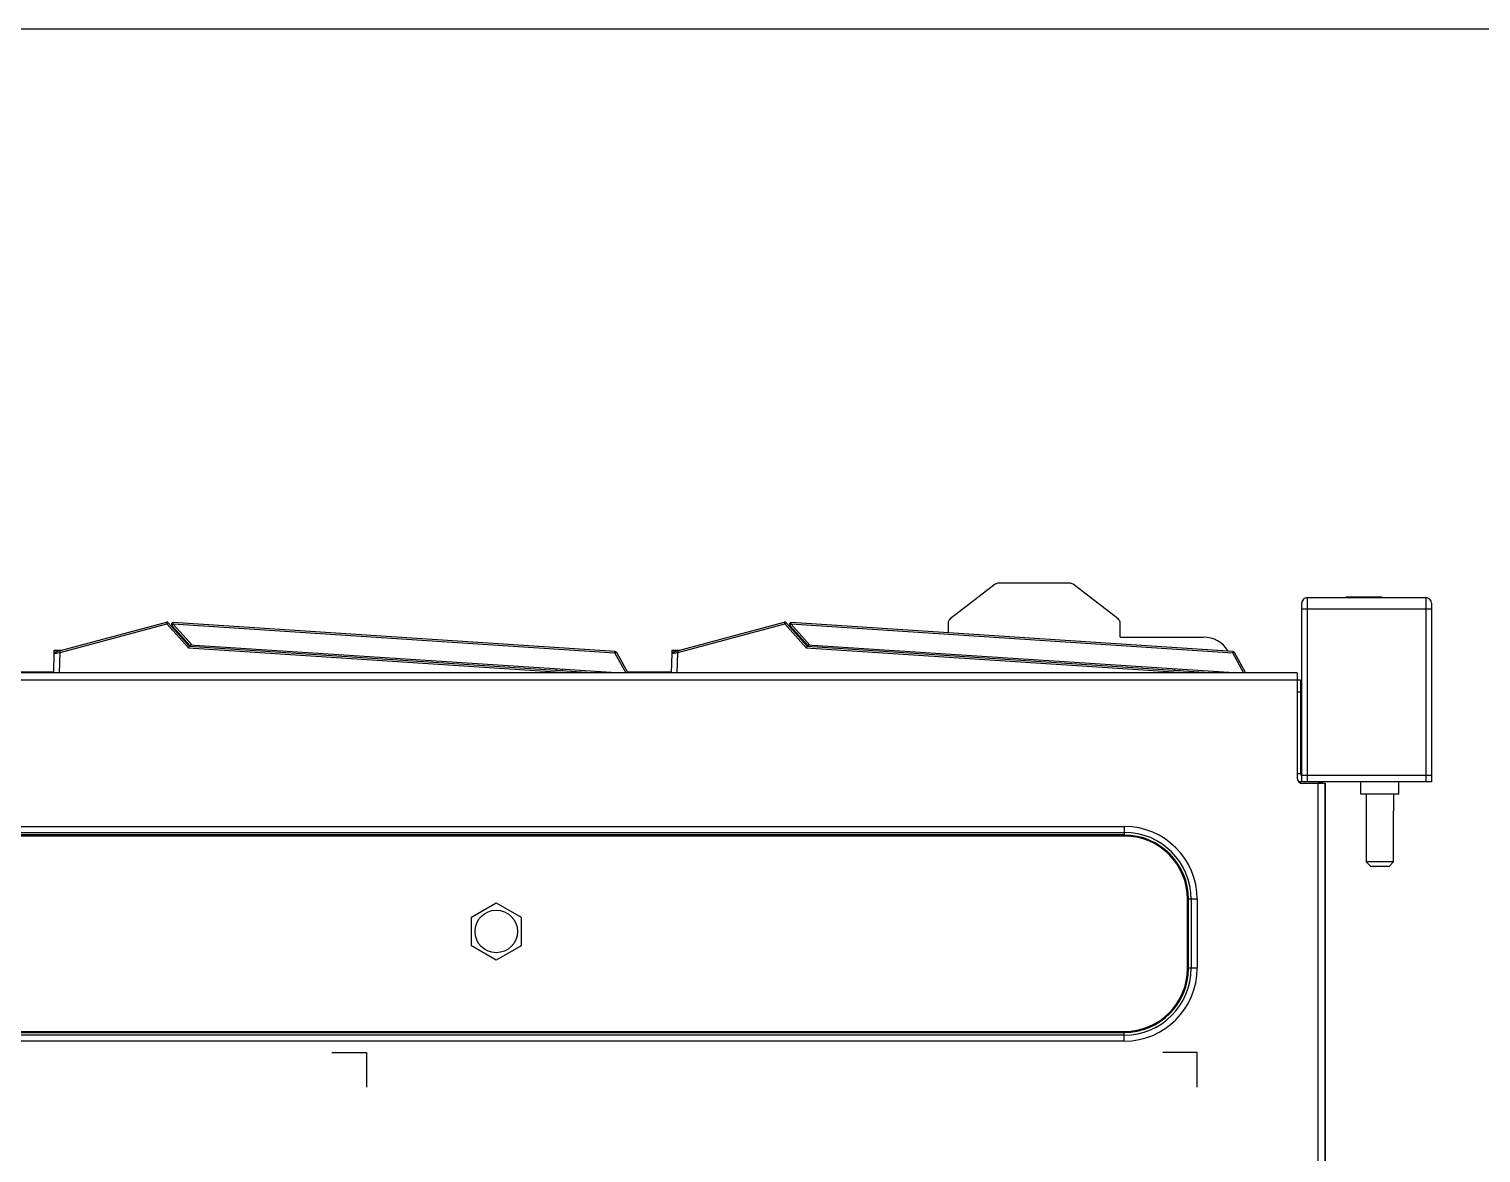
# Model space of a CAD drawing. Extents: x 539033 to 804858, y 468425 to 1263560.
# Drawn here: x 751685.9 to 751938.7, y 486543.6 to 486739.3 of the extents above; entities that cross this region are included whole.
import ezdxf

# ---------------------------------------------------------------- set-up
doc = ezdxf.new("R2010")
doc.units = 0
doc.header["$LTSCALE"] = 1000
doc.header["$MEASUREMENT"] = 0
doc.layers.get('0').update_dxf_attribs({"linetype": 'CONTINUOUS'})
for name, color, linetype in [('00_COMPONENTS', 7, 'CONTINUOUS'), ('02___PRT_ALL_AXES', 7, 'CONTINUOUS'), ('03___PRT_ALL_CURVES', 7, 'CONTINUOUS'), ('09_ALL_ROUNDS', 7, 'CONTINUOUS'), ('20_ALL_FEATURES', 7, 'CONTINUOUS'), ('7_ALL_FEATURES', 7, 'CONTINUOUS')]:
    doc.layers.add(name, color=color, linetype=linetype)

# ---------------------------------------------------------------- blocks, each defined once
blk = doc.blocks.new('8')
at = {"color": 7, "linetype": 'Continuous'}
for p, q in [((83045.07, 45331.07), (83045.07, 46043.17)), ((83045.17, 45331.17), (83045.17, 46043.17)), ((83046.37, 45331.17), (83046.37, 46043.17)), ((83080.07, 45376), (83456.07, 45376)), ((83080.07, 45376), (83080.07, 45374.32)), ((83080.07, 45374.96), (83456.07, 45374.96)), ((83456.07, 45374.5), (83080.07, 45374.5)), ((83456.07, 45374.32), (83080.07, 45374.32)), ((83067.38, 45363.31), (83069.05, 45363.31)), ((83067.38, 45351.31), (83067.38, 45363.31)), ((83068.42, 45351.31), (83068.42, 45363.31)), ((83068.88, 45363.31), (83068.88, 45351.31)), ((83069.05, 45363.31), (83069.05, 45351.31)), ((83185.14, 45359.39), (83189.45, 45361.88)), ((83189.45, 45361.88), (83193.76, 45359.39)), ((83185.14, 45354.41), (83185.14, 45359.39)), ((83193.76, 45359.39), (83193.76, 45354.41)), ((83189.45, 45351.92), (83185.14, 45354.41)), ((83193.76, 45354.41), (83189.45, 45351.92)), ((83067.38, 45351.31), (83069.05, 45351.31)), ((83033.96, 45345.57), (83033.16, 45344.77)), ((83033.16, 45344.77), (83037.96, 45344.77)), ((83033.16, 45344.77), (83033.16, 45335.91)), ((83033.96, 45345.57), (83037.16, 45345.57)), ((83037.16, 45345.57), (83037.96, 45344.77)), ((83037.96, 45335.91), (83037.96, 45344.77)), ((83080.07, 45340.29), (83456.07, 45340.29)), ((83080.07, 45338.61), (83080.07, 45340.29)), ((83080.07, 45340.11), (83456.07, 45340.11)), ((83456.07, 45339.65), (83080.07, 45339.65)), ((83456.07, 45338.61), (83080.07, 45338.61)), ((83045.07, 45332.07), (83045.17, 45332.07)), ((83026.57, 45330.87), (83049.68, 45330.87)), ((83026.57, 45299.77), (83026.57, 45330.87)), ((83027.57, 45298.77), (83027.57, 45330.87)), ((83045.17, 45331.57), (83045.07, 45331.57)), ((83045.61, 45331.07), (83045.07, 45331.07)), ((83045.17, 45331.17), (83048.97, 45331.17)), ((83046.27, 45330.87), (83046.27, 45331.17)), ((83048.17, 45330.87), (83048.17, 45298.77)), ((83049.17, 45330.87), (83049.17, 45299.77)), ((83049.37, 45329.47), (83049.97, 45329.47)), ((83049.97, 45311.87), (83049.97, 45330.17)), ((83049.97, 45315.17), (83049.37, 45315.17)), ((83049.37, 45313.17), (83486.17, 45313.17)), ((83049.97, 45311.87), (83486.17, 45311.87)), ((83166.63, 45311.72), (83158.93, 45311.72)), ((83274.23, 45311.72), (83266.53, 45311.72)), ((83026.57, 45300.77), (83049.17, 45300.77)), ((83048.17, 45298.77), (83027.57, 45298.77))]:
    blk.add_line(p, q, dxfattribs=at)
at = {"color": 3, "linetype": 'Continuous'}
for p, q in [((83049.17, 45329.67), (83026.57, 45329.67)), ((83049.37, 45313.17), (83049.37, 45329.47))]:
    blk.add_line(p, q, dxfattribs=at)
at = {"color": 7, "linetype": 'Continuous'}
for centre, radius, start, end in [((83080.07, 45363.31), 12.69, 90, 180), ((83080.07, 45363.31), 11.65, 90, 180), ((83080.07, 45363.31), 11.19, 90, 180), ((83080.07, 45363.31), 11.02, 90, 180), ((83080.07, 45351.31), 12.69, 180, 270), ((83080.07, 45351.31), 11.65, 180, 270), ((83080.07, 45351.31), 11.19, 180, 270), ((83080.07, 45351.31), 11.02, 180, 270), ((83046.27, 45332.07), 1.2, 180, 203.3737), ((83046.27, 45332.07), 1.2, 228.8751, 270), ((83048.97, 45330.17), 1, 0, 90), ((83049.17, 45329.47), 1.4, 62.5786, 90), ((83027.57, 45299.77), 1, 180, 270), ((83048.17, 45299.77), 1, 270, 0)]:
    blk.add_arc(centre, radius, start, end, dxfattribs=at)
at = {"color": 3, "linetype": 'Continuous'}
blk.add_arc((83049.17, 45329.47), 0.2, 0, 90, dxfattribs=at)
at = {"layer": '00_COMPONENTS', "color": 7, "linetype": 'Continuous'}
for p, q in [((83060.93, 45308.3), (83058.95, 45311.87)), ((83061.19, 45308.43), (83059.29, 45311.87)), ((83060.98, 45311.87), (83135.28, 45307.03)), ((83135.32, 45307.22), (83064.41, 45311.87)), ((83135.46, 45307.5), (83068.84, 45311.87)), ((83157.94, 45311.87), (83157.81, 45308.32)), ((83158.93, 45311.87), (83158.82, 45308.51)), ((83168.53, 45308.3), (83166.55, 45311.87)), ((83168.79, 45308.43), (83166.89, 45311.87)), ((83168.58, 45311.87), (83242.88, 45307.03)), ((83242.92, 45307.22), (83172.01, 45311.87)), ((83243.06, 45307.5), (83176.44, 45311.87)), ((83265.54, 45311.87), (83265.41, 45308.32)), ((83266.53, 45311.87), (83266.42, 45308.51)), ((83070.37, 45311.25), (83070.39, 45311.47)), ((83071.32, 45311.19), (83071.34, 45311.41)), ((83177.97, 45311.25), (83177.99, 45311.47)), ((83178.92, 45311.19), (83178.94, 45311.41)), ((83061.17, 45308.15), (83138.1, 45303.13)), ((83061.19, 45308.43), (83138.12, 45303.42)), ((83138.12, 45303.42), (83134.84, 45307.05)), ((83135.09, 45307.23), (83138.34, 45303.63)), ((83138.99, 45303.16), (83135.32, 45307.22)), ((83139.21, 45303.35), (83135.46, 45307.5)), ((83157.81, 45308.32), (83139.21, 45303.35)), ((83158.6, 45308.23), (83139.29, 45303.07)), ((83158.82, 45307.92), (83157.44, 45307.92)), ((83158.82, 45308.51), (83158.82, 45307.92)), ((83168.77, 45308.15), (83245.7, 45303.13)), ((83168.79, 45308.43), (83245.72, 45303.42)), ((83245.72, 45303.42), (83242.44, 45307.05)), ((83242.69, 45307.23), (83245.94, 45303.63)), ((83246.59, 45303.16), (83242.92, 45307.22)), ((83246.81, 45303.35), (83243.06, 45307.5)), ((83265.41, 45308.32), (83246.81, 45303.35)), ((83266.2, 45308.23), (83246.89, 45303.07)), ((83266.42, 45307.92), (83265.04, 45307.92)), ((83266.42, 45308.51), (83266.42, 45307.92)), ((83136.37, 45306.05), (83136.37, 45305.82)), ((83243.97, 45306.05), (83243.97, 45305.82))]:
    blk.add_line(p, q, dxfattribs=at)
for centre, radius, start, end in [((83061.19, 45308.45), 0.3, 209.061, 266.2729), ((83158.52, 45308.52), 0.3, 284.9498, 358), ((83168.79, 45308.45), 0.3, 209.061, 266.2729), ((83266.12, 45308.52), 0.3, 284.9498, 358), ((83138.12, 45303.43), 0.3, 266.2729, 42.1221), ((83139.21, 45303.36), 0.3, 222.1098, 284.9498), ((83132.12, 45311.2), 10.58, 311.4767, 312.0879), ((83245.72, 45303.43), 0.3, 266.2729, 42.1221), ((83246.81, 45303.36), 0.3, 222.1098, 284.9498), ((83239.72, 45311.2), 10.58, 311.4767, 312.0879)]:
    blk.add_arc(centre, radius, start, end, dxfattribs=at)
for points, knots in [([(83060.93, 45308.3), (83060.93, 45308.3), (83060.94, 45308.3), (83060.95, 45308.31), (83060.98, 45308.32), (83061.03, 45308.34), (83061.1, 45308.38), (83061.16, 45308.42), (83061.19, 45308.43)], [0, 0, 0, 0, 0.020064, 0.076881, 0.169045, 0.292883, 0.616638, 1, 1, 1, 1]), ([(83061.17, 45308.15), (83061.18, 45308.15), (83061.17, 45308.16), (83061.18, 45308.17), (83061.18, 45308.2), (83061.18, 45308.25), (83061.19, 45308.33), (83061.19, 45308.4), (83061.19, 45308.43)], [0, 0, 0, 0, 0.019097, 0.075457, 0.16725, 0.290819, 0.614725, 1, 1, 1, 1]), ([(83135.32, 45307.22), (83135.32, 45307.22), (83135.33, 45307.23), (83135.34, 45307.24), (83135.35, 45307.27), (83135.37, 45307.32), (83135.41, 45307.4), (83135.44, 45307.46), (83135.46, 45307.5)], [0, 0, 0, 0, 0.022267, 0.083125, 0.179961, 0.307231, 0.628811, 1, 1, 1, 1]), ([(83158.82, 45308.51), (83158.82, 45308.5), (83158.81, 45308.5), (83158.8, 45308.5), (83158.77, 45308.49), (83158.72, 45308.48), (83158.63, 45308.47), (83158.51, 45308.44), (83158.36, 45308.42), (83158.12, 45308.37), (83157.94, 45308.34), (83157.81, 45308.32)], [0, 0, 0, 0, 0.00525, 0.020191, 0.044686, 0.078541, 0.172616, 0.298242, 0.450103, 0.622062, 1, 1, 1, 1]), ([(83157.89, 45308.04), (83157.89, 45308.04), (83157.89, 45308.05), (83157.88, 45308.06), (83157.87, 45308.09), (83157.86, 45308.14), (83157.84, 45308.21), (83157.82, 45308.28), (83157.81, 45308.32)], [0, 0, 0, 0, 0.019321, 0.075735, 0.167271, 0.290879, 0.615342, 1, 1, 1, 1]), ([(83168.53, 45308.3), (83168.53, 45308.3), (83168.54, 45308.3), (83168.55, 45308.31), (83168.58, 45308.32), (83168.63, 45308.34), (83168.7, 45308.38), (83168.76, 45308.42), (83168.79, 45308.43)], [0, 0, 0, 0, 0.020064, 0.076881, 0.169045, 0.292883, 0.616638, 1, 1, 1, 1]), ([(83168.77, 45308.15), (83168.78, 45308.15), (83168.77, 45308.16), (83168.78, 45308.17), (83168.78, 45308.2), (83168.78, 45308.25), (83168.79, 45308.33), (83168.79, 45308.4), (83168.79, 45308.43)], [0, 0, 0, 0, 0.019097, 0.075457, 0.16725, 0.290819, 0.614725, 1, 1, 1, 1]), ([(83242.92, 45307.22), (83242.92, 45307.22), (83242.93, 45307.23), (83242.94, 45307.24), (83242.95, 45307.27), (83242.97, 45307.32), (83243.01, 45307.4), (83243.04, 45307.46), (83243.06, 45307.5)], [0, 0, 0, 0, 0.022267, 0.083125, 0.179961, 0.307231, 0.628811, 1, 1, 1, 1]), ([(83266.42, 45308.51), (83266.42, 45308.5), (83266.41, 45308.5), (83266.4, 45308.5), (83266.37, 45308.49), (83266.32, 45308.48), (83266.23, 45308.47), (83266.11, 45308.44), (83265.96, 45308.42), (83265.72, 45308.37), (83265.54, 45308.34), (83265.41, 45308.32)], [0, 0, 0, 0, 0.00525, 0.020191, 0.044686, 0.078541, 0.172616, 0.298242, 0.450103, 0.622062, 1, 1, 1, 1]), ([(83265.49, 45308.04), (83265.49, 45308.04), (83265.49, 45308.05), (83265.48, 45308.06), (83265.47, 45308.09), (83265.46, 45308.14), (83265.44, 45308.21), (83265.42, 45308.28), (83265.41, 45308.32)], [0, 0, 0, 0, 0.019321, 0.075735, 0.167271, 0.290879, 0.615342, 1, 1, 1, 1]), ([(83138.12, 45303.42), (83138.12, 45303.39), (83138.11, 45303.32), (83138.11, 45303.24), (83138.11, 45303.19), (83138.11, 45303.16), (83138.1, 45303.15), (83138.1, 45303.13), (83138.1, 45303.13)], [0, 0, 0, 0, 0.385851, 0.709654, 0.833144, 0.92468, 0.980973, 1, 1, 1, 1]), ([(83138.12, 45303.42), (83138.15, 45303.45), (83138.2, 45303.5), (83138.27, 45303.56), (83138.31, 45303.59), (83138.33, 45303.61), (83138.34, 45303.63), (83138.35, 45303.63), (83138.34, 45303.63)], [0, 0, 0, 0, 0.381207, 0.705605, 0.830194, 0.922866, 0.980084, 1, 1, 1, 1]), ([(83138.99, 45303.16), (83138.99, 45303.16), (83139.01, 45303.18), (83139.03, 45303.19), (83139.08, 45303.23), (83139.11, 45303.26), (83139.13, 45303.27)], [0, 0, 0, 0, 0.070519, 0.273329, 0.591812, 1, 1, 1, 1]), ([(83139.29, 45303.07), (83139.29, 45303.07), (83139.29, 45303.08), (83139.28, 45303.09), (83139.27, 45303.12), (83139.26, 45303.17), (83139.24, 45303.25), (83139.22, 45303.31), (83139.21, 45303.35)], [0, 0, 0, 0, 0.01917, 0.075552, 0.16735, 0.290923, 0.614846, 1, 1, 1, 1]), ([(83245.72, 45303.42), (83245.72, 45303.39), (83245.71, 45303.32), (83245.71, 45303.24), (83245.71, 45303.19), (83245.71, 45303.16), (83245.7, 45303.15), (83245.7, 45303.13), (83245.7, 45303.13)], [0, 0, 0, 0, 0.385851, 0.709654, 0.833144, 0.92468, 0.980973, 1, 1, 1, 1]), ([(83245.72, 45303.42), (83245.75, 45303.45), (83245.8, 45303.5), (83245.87, 45303.56), (83245.91, 45303.59), (83245.93, 45303.61), (83245.94, 45303.63), (83245.95, 45303.63), (83245.94, 45303.63)], [0, 0, 0, 0, 0.381207, 0.705605, 0.830194, 0.922866, 0.980084, 1, 1, 1, 1]), ([(83246.59, 45303.16), (83246.59, 45303.16), (83246.61, 45303.18), (83246.63, 45303.19), (83246.68, 45303.23), (83246.71, 45303.26), (83246.73, 45303.27)], [0, 0, 0, 0, 0.070519, 0.273329, 0.591812, 1, 1, 1, 1]), ([(83246.89, 45303.07), (83246.89, 45303.07), (83246.89, 45303.08), (83246.88, 45303.09), (83246.87, 45303.12), (83246.86, 45303.17), (83246.84, 45303.25), (83246.82, 45303.31), (83246.81, 45303.35)], [0, 0, 0, 0, 0.01917, 0.075552, 0.16735, 0.290923, 0.614846, 1, 1, 1, 1])]:
    blk.add_open_spline(points, degree=3, knots=knots, dxfattribs=at)
at = {"layer": '02___PRT_ALL_AXES', "color": 7, "linetype": 'Continuous'}
blk.add_circle((83189.45, 45356.91), 3.7, dxfattribs=at)
at = {"layer": '03___PRT_ALL_CURVES', "color": 4, "linetype": 'Continuous'}
for p, q in [((83067.38, 45384), (83067.38, 45378)), ((83212.07, 45378), (83212.07, 45384)), ((83067.38, 45378), (83073.38, 45378)), ((83218.07, 45378), (83212.07, 45378))]:
    blk.add_line(p, q, dxfattribs=at)
at = {"layer": '09_ALL_ROUNDS', "color": 7, "linetype": 'Continuous'}
for p, q in [((83080.77, 45305.67), (83066.27, 45305.67)), ((83081.16, 45302.47), (83089, 45296.45)), ((83102.54, 45296.45), (83110.38, 45302.47)), ((83089.61, 45296.25), (83101.93, 45296.25))]:
    blk.add_line(p, q, dxfattribs=at)
for centre, radius, start, end in [((83066.27, 45310.67), 5, 211.2222, 270), ((83081.77, 45303.26), 1, 180, 232.5054), ((83109.77, 45303.26), 1, 307.4946, 0), ((83089.61, 45297.25), 1, 232.5054, 270), ((83101.93, 45297.25), 1, 270, 307.4946)]:
    blk.add_arc(centre, radius, start, end, dxfattribs=at)
at = {"layer": '20_ALL_FEATURES', "color": 7, "linetype": 'Continuous'}
for p, q in [((83080.77, 45305.67), (83080.77, 45303.26)), ((83110.77, 45303.26), (83110.77, 45304.91)), ((83035.3, 45298.72), (83035.3, 45298.73)), ((83035.3, 45298.72), (83041.45, 45298.72)), ((83036.61, 45298.72), (83036.62, 45298.72)), ((83036.62, 45298.72), (83036.62, 45298.72)), ((83036.66, 45298.74), (83036.65, 45298.75)), ((83039.43, 45298.72), (83036.67, 45298.72)), ((83039.57, 45298.72), (83039.57, 45298.73)), ((83039.87, 45298.73), (83039.58, 45298.73)), ((83041.45, 45298.72), (83041.45, 45298.74))]:
    blk.add_line(p, q, dxfattribs=at)
for centre, radius, start, end in [((83035.35, 45299.66), 0.94, 252.5276, 261.9978), ((83036.69, 45319.94), 21.21, 269.811, 269.9524), ((83039.43, 45311.6), 12.87, 269.9907, 270.6752), ((83041.36, 45290.71), 8.03, 89.3368, 89.8463), ((83041.35, 45299.66), 0.94, 282.543, 287.4976)]:
    blk.add_arc(centre, radius, start, end, dxfattribs=at)
for points, knots in [([(83035.29, 45298.73), (83035.28, 45298.73), (83035.26, 45298.73), (83035.24, 45298.73), (83035.23, 45298.73), (83035.22, 45298.73), (83035.22, 45298.73)], [0, 0, 0, 0, 0.435713, 0.748334, 0.93672, 1, 1, 1, 1]), ([(83036.61, 45298.72), (83036.46, 45298.73), (83036.02, 45298.73), (83035.58, 45298.73), (83035.29, 45298.73)], [0, 0, 0, 0, 0.335303, 1, 1, 1, 1]), ([(83039.4, 45298.76), (83039.4, 45298.76), (83039.41, 45298.74), (83039.42, 45298.73), (83039.43, 45298.72)], [0, 0, 0, 0, 0.298552, 1, 1, 1, 1]), ([(83041.39, 45298.74), (83041.18, 45298.75), (83040.67, 45298.74), (83040.17, 45298.73), (83039.87, 45298.73)], [0, 0, 0, 0, 0.409422, 1, 1, 1, 1]), ([(83041.55, 45298.74), (83041.55, 45298.74), (83041.54, 45298.74), (83041.53, 45298.74), (83041.49, 45298.74), (83041.47, 45298.74), (83041.46, 45298.74)], [0, 0, 0, 0, 0.064546, 0.253177, 0.565644, 1, 1, 1, 1])]:
    blk.add_open_spline(points, degree=3, knots=knots, dxfattribs=at)
for points in [[(83036.65, 45298.75), (83036.65, 45298.75), (83036.64, 45298.76), (83036.64, 45298.76)], [(83036.67, 45298.72), (83036.67, 45298.73), (83036.66, 45298.73), (83036.66, 45298.74)]]:
    blk.add_open_spline(points, degree=3, dxfattribs=at)
at = {"layer": '7_ALL_FEATURES', "color": 7, "linetype": 'Continuous'}
for p, q in [((83033.16, 45332.99), (83033.16, 45335.91)), ((83037.96, 45332.99), (83037.96, 45335.91)), ((83032.26, 45332.99), (83038.86, 45332.99)), ((83032.26, 45332.99), (83032.26, 45330.87)), ((83038.86, 45332.99), (83038.86, 45330.87))]:
    blk.add_line(p, q, dxfattribs=at)

msp = doc.modelspace()

# ---------------------------------------------------------------- linework, layer by layer
at = {"lineweight": 25, "ltscale": 100}
msp.add_lwpolyline([(750355.33, 484739.32), (752355.33, 484739.32), (752355.33, 486739.32), (750355.33, 486739.32)], close=True, dxfattribs=at)

# ---------------------------------------------------------------- block references
at = {"color": 3, "rotation": 180}
msp.add_blockref('8', (834956.68, 531939.09), dxfattribs=at)

doc.saveas('drawing.dxf')
